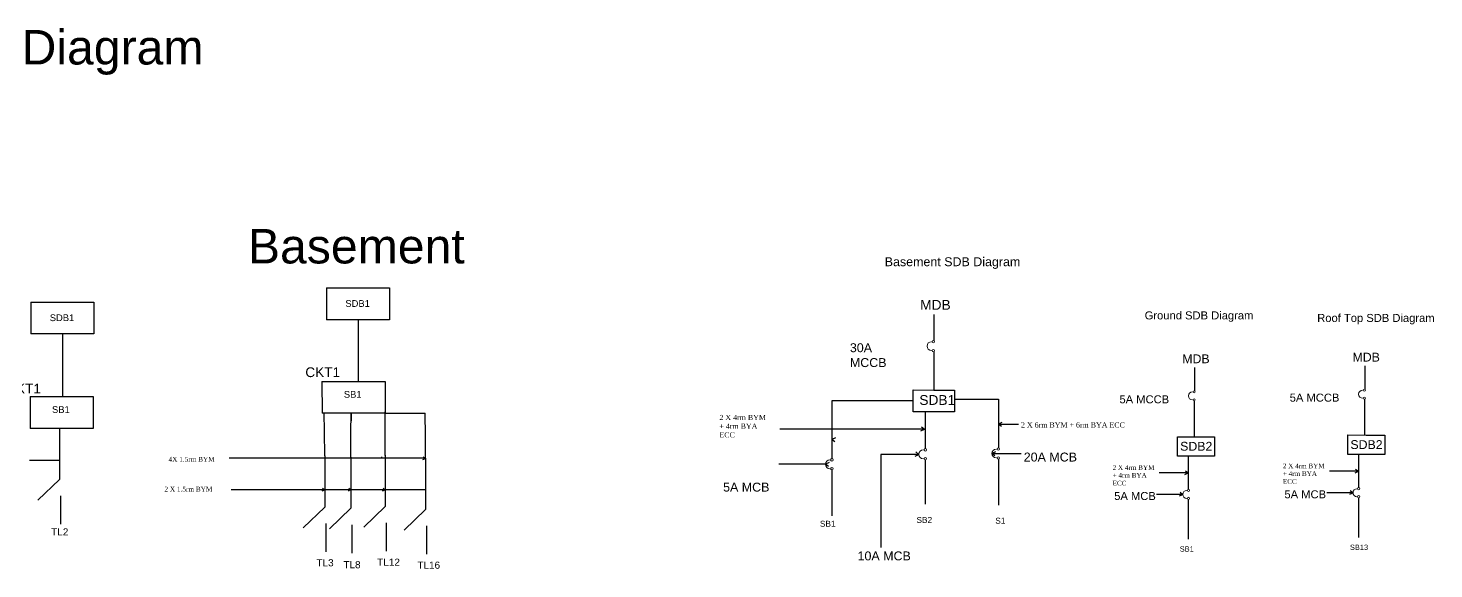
# Model space of a CAD drawing. Header units: inches. Extents: x 79 to 11386, y 236 to 3106.
# Drawn here: x 2418 to 4866, y 2166 to 3106 of the extents above; entities that cross this region are included whole.
import ezdxf

# ---------------------------------------------------------------- set-up
doc = ezdxf.new("R2010")
doc.units = ezdxf.units.IN
doc.header["$LTSCALE"] = 20
doc.header["$MEASUREMENT"] = 0
doc.linetypes.add('HIDDEN', pattern=[0.375, 0.25, -0.125])
doc.layers.add('appliances', color=180, linetype='Continuous')
doc.layers.add('Text layer', color=200, linetype='HIDDEN')
doc.layers.add('Red Box', color=1, linetype='Continuous', lineweight=5)
doc.styles.get("Standard").update_dxf_attribs({"font": 'arial.ttf', "height": 6})

msp = doc.modelspace()

# ---------------------------------------------------------------- linework, layer by layer
for p, q in [((2937.76108, 2654.11699), (3047.63147, 2654.11699)), ((2937.76108, 2654.11699), (2937.946, 2598.82507)), ((3047.63147, 2654.11699), (3047.63147, 2598.82507)), ((2423.21152, 2629.35206), (2533.08191, 2629.35206)), ((2423.21152, 2629.35206), (2423.39645, 2574.06014)), ((2533.08191, 2629.35206), (2533.08191, 2574.06014)), ((3047.63147, 2598.82507), (2937.946, 2598.82507)), ((2992.78874, 2598.82507), (2992.78874, 2491.46104)), ((3994.9664, 2608.08066), (3994.9664, 2562.67905)), ((2533.08191, 2574.06014), (2423.39645, 2574.06014)), ((2478.23918, 2574.06014), (2478.23918, 2465.10966)), ((3994.9664, 2543.16831), (3994.9664, 2476.6057)), ((4448.7646, 2515.97499), (4448.7646, 2475.20365)), ((4745.10266, 2518.89437), (4745.10266, 2478.12303)), ((2929.9681, 2491.46104), (3039.83849, 2491.46104)), ((2929.9681, 2491.46104), (2930.15302, 2436.16912)), ((3039.83849, 2491.46104), (3039.83849, 2436.16912)), ((3958.98451, 2438.67311), (3958.98451, 2476.67072)), ((3958.98451, 2476.67072), (3994.9664, 2476.6057)), ((3994.9664, 2476.6057), (4030.92412, 2476.6057)), ((4030.92412, 2476.6057), (4030.92412, 2444.37277)), ((2421.9718, 2465.10966), (2531.84218, 2465.10966)), ((2421.9718, 2465.10966), (2422.15672, 2409.81774)), ((2531.84218, 2465.10966), (2531.84218, 2409.81774)), ((3958.98451, 2457.67192), (3817.62655, 2457.67192)), ((3817.62655, 2457.67192), (3817.62655, 2423.68735)), ((4030.92412, 2460.48924), (4107.34135, 2460.48924)), ((4107.34135, 2460.48924), (4107.34135, 2442.38455)), ((4448.35551, 2457.60109), (4448.35551, 2395.44236)), ((4744.69357, 2460.52047), (4744.69357, 2398.36174)), ((3039.83849, 2436.16912), (2930.15302, 2436.16912)), ((2934.29917, 2403.92386), (2933.78057, 2437.36011)), ((2980.2327, 2402.52696), (2980.61577, 2435.7759)), ((2980.59212, 2436.16912), (2980.59212, 2422.85889)), ((3039.83849, 2436.16912), (3109.43335, 2436.16912)), ((3040.13272, 2405.18379), (3040.00583, 2438.41096)), ((3109.43335, 2433.15271), (3109.43335, 2436.16912)), ((3109.95195, 2399.71646), (3109.43335, 2433.15271)), ((3817.62655, 2423.68735), (3817.62655, 2357.38992)), ((4030.92412, 2438.67311), (3958.98451, 2438.67311)), ((3979.69087, 2438.67311), (3979.69087, 2374.66466)), ((4030.92412, 2444.37277), (4030.92412, 2438.67311)), ((4107.34135, 2442.38455), (4107.34135, 2376.08713)), ((2531.84218, 2409.81774), (2422.15672, 2409.81774)), ((2472.87173, 2410.07865), (2472.87173, 2321.05382)), ((2934.72094, 2362.09306), (2934.29917, 2403.92386)), ((2980.24701, 2360.03953), (2980.2327, 2402.52696)), ((3039.99255, 2363.02703), (3040.13272, 2405.18379)), ((3110.37372, 2357.88566), (3109.95195, 2399.71646)), ((3978.93841, 2408.51773), (3727.23748, 2408.51773)), ((4107.34135, 2417.21307), (4142.47953, 2417.21307)), ((4715.60073, 2364.29187), (4715.60073, 2398.41431)), ((4715.60073, 2398.41431), (4747.91302, 2398.35592)), ((4747.91302, 2398.35592), (4780.20361, 2398.35592)), ((4780.20361, 2398.35592), (4780.20361, 2369.41026)), ((4419.26267, 2361.37249), (4419.26267, 2395.49493)), ((4419.26267, 2395.49493), (4451.57496, 2395.43654)), ((4451.57496, 2395.43654), (4483.86554, 2395.43654)), ((4483.86554, 2395.43654), (4483.86554, 2366.49088)), ((2472.87173, 2354.2012), (2420.88923, 2354.2012)), ((3110.37372, 2357.88566), (2768.28702, 2357.88566)), ((2934.72094, 2362.09306), (2934.72094, 2273.06823)), ((2980.24701, 2360.03953), (2980.24701, 2271.0147)), ((3033.45513, 2360.45077), (3033.45513, 2360.03953)), ((3039.99255, 2363.35834), (3039.99255, 2274.33351)), ((3110.37372, 2357.88566), (3110.37372, 2268.86084)), ((3969.10394, 2364.71697), (3902.97915, 2364.71697)), ((3902.97915, 2364.71697), (3902.97915, 2202.72724)), ((3979.69087, 2355.09767), (3979.69087, 2278.34217)), ((4096.20405, 2366.34932), (4146.87496, 2366.34932)), ((4107.34135, 2356.37898), (4107.34135, 2276.33535)), ((4483.86554, 2361.37249), (4419.26267, 2361.37249)), ((4437.85729, 2361.37249), (4437.85729, 2303.89191)), ((4483.86554, 2366.49088), (4483.86554, 2361.37249)), ((4780.20361, 2364.29187), (4715.60073, 2364.29187)), ((4734.19536, 2364.29187), (4734.19536, 2306.81129)), ((4780.20361, 2369.41026), (4780.20361, 2364.29187)), ((3806.48603, 2347.53585), (3725.53485, 2347.53585)), ((3817.62655, 2337.68178), (3817.62655, 2257.63815)), ((4437.85729, 2332.6322), (4387.22237, 2332.6322)), ((4734.19536, 2335.55158), (4683.56044, 2335.55158)), ((2472.87173, 2321.05382), (2435.48729, 2285.09334)), ((3110.37372, 2303.3098), (2772.00013, 2303.3098)), ((2474.68298, 2292.46137), (2474.68298, 2243.21202)), ((4428.37319, 2295.10618), (4382.921, 2295.10618)), ((4437.85729, 2286.32046), (4437.85729, 2217.39283)), ((4724.71126, 2298.02556), (4679.25907, 2298.02556)), ((4734.19536, 2289.23983), (4734.19536, 2220.3122)), ((2934.72094, 2273.06823), (2897.3365, 2237.10776)), ((2980.24701, 2271.0147), (2942.86257, 2235.05423)), ((3039.99255, 2274.33351), (3002.60811, 2238.37303)), ((3110.37372, 2268.86084), (3072.98927, 2232.90036)), ((2936.53219, 2244.47578), (2936.53219, 2195.22643)), ((2982.05826, 2242.42225), (2982.05826, 2193.1729)), ((3041.8038, 2245.74106), (3041.8038, 2196.49171)), ((3112.18497, 2240.26839), (3112.18497, 2191.01904))]:
    msp.add_line(p, q)
at = {"layer": 'appliances'}
for p, q in [((3040.13235, 2405.07246), (3040.12285, 2405.06801)), ((3040.13231, 2405.0606), (3040.12285, 2405.06801)), ((3972.64229, 2405.56843), (3978.93841, 2408.51773)), ((3973.61304, 2412.68702), (3978.93841, 2408.51773)), ((4113.63747, 2420.14053), (4107.34135, 2417.19122)), ((4112.66672, 2413.02193), (4107.34135, 2417.19122)), ((3823.92267, 2393.51389), (3817.62655, 2390.56458)), ((3822.95192, 2386.39529), (3817.62655, 2390.56458)), ((3105.65393, 2355.63379), (3109.96228, 2357.65196)), ((3106.3182, 2360.50495), (3109.96228, 2357.65196)), ((3812.78537, 2350.60142), (3806.48925, 2347.65211)), ((3962.80782, 2361.76766), (3969.10394, 2364.71697)), ((3963.77858, 2368.88626), (3969.10394, 2364.71697)), ((4102.50017, 2369.29863), (4096.20405, 2366.34932)), ((4101.52942, 2362.18003), (4096.20405, 2366.34932)), ((3811.81462, 2343.48282), (3806.48925, 2347.65211)), ((4432.05747, 2329.90873), (4437.71149, 2332.55725)), ((4432.92922, 2336.30134), (4437.71149, 2332.55725)), ((4728.39554, 2332.82811), (4734.04955, 2335.47663)), ((4729.26729, 2339.22072), (4734.04955, 2335.47663)), ((2930.42016, 2301.23991), (2934.72851, 2303.25808)), ((2931.08443, 2306.11107), (2934.72851, 2303.25808)), ((2975.91354, 2301.34673), (2980.22189, 2303.3649)), ((2976.57782, 2306.21789), (2980.22189, 2303.3649)), ((3035.60559, 2301.24332), (3039.91394, 2303.26149)), ((3036.26987, 2306.11448), (3039.91394, 2303.26149)), ((4719.93653, 2301.81947), (4724.71879, 2298.07539)), ((4422.72671, 2292.50748), (4428.38073, 2295.15601)), ((4423.59847, 2298.90009), (4428.38073, 2295.15601)), ((4719.06478, 2295.42686), (4724.71879, 2298.07539))]:
    msp.add_line(p, q, dxfattribs=at)
at = {"layer": 'Red Box', "color": 7}
for centre, radius in [((3994.32524, 2560.65204), 2.126), ((3994.32524, 2545.19532), 2.126), ((4448.18882, 2473.38336), 1.90918), ((4744.52689, 2476.30274), 1.90918), ((4448.18882, 2459.50298), 1.90918), ((4744.52689, 2462.42236), 1.90918), ((3980.23521, 2372.60952), 2.126), ((4107.30636, 2373.96141), 2.126), ((3817.59156, 2355.26421), 2.126), ((3980.23521, 2357.1528), 2.126), ((4107.30636, 2358.50469), 2.126), ((3817.59156, 2339.80749), 2.126), ((4438.34613, 2302.04637), 1.90918), ((4734.68419, 2304.96575), 1.90918), ((4438.34613, 2288.166), 1.90918), ((4734.68419, 2291.08537), 1.90918)]:
    msp.add_circle(centre, radius, dxfattribs=at)
for centre, radius in [((3990.94807, 2552.92368), 7.72836), ((4445.15608, 2466.44317), 6.94019), ((4741.49414, 2469.36255), 6.94019), ((4103.92919, 2366.23305), 7.72836), ((3814.21439, 2347.53585), 7.72836), ((3976.85805, 2364.88116), 7.72836), ((4435.31338, 2295.10618), 6.94019), ((4731.65145, 2298.02556), 6.94019)]:
    msp.add_arc(centre, radius, 90, 270, dxfattribs=at)

# ---------------------------------------------------------------- texts
at = {"attachment_point": 1}
for s, width, gutter_width, heights, insert, char_height in [('Emergency switch Board connection Diagram', 16215.2340727, 300.06394, [0], (1027.89736, 3102.61233), 60.0127884), ('Basement', 16215.2340727, 300.06394, [0], (2801.09782, 2756.7188), 60.012788), ('Basement SDB Diagram ', 728.8091745, 19.38797, [20.33489], (3909.55303, 2707.41067), 15.5103759), ('Ground SDB Diagram', 654.4819156, 17.4107, [0], (4362.05777, 2613.33081), 13.9285575), ('Roof Top SDB Diagram', 654.4819156, 17.4107, [0], (4662.42499, 2608.90732), 13.9285575), ('30A MCCB', 96.3465137, 19.38797, [0], (3848.91797, 2557.89959), 15.510376), ('5A MCCB', 86.52066, 17.4107, [0], (4318.19125, 2467.41399), 13.928558), ('5A MCCB', 86.52066, 17.4107, [0], (4614.52931, 2470.33337), 13.928558), ('{\\fTimes New Roman|b0|i0|c0|p18;\\H1.16667x;2 X 4rm BYM + 4rm BYA ECC}', 90.6412357, 19.38797, [0], (3621.82781, 2433.37169), 7.7551879), ('20A MCB', 96.3465137, 19.38797, [0], (4151.55878, 2367.82571), 15.510376), ('{\\fTimes New Roman|b0|i0|c0|p18;\\H1.16667x;2 X 4rm BYM + 4rm BYA ECC}', 81.3972321, 17.4107, [0], (4306.28648, 2345.86035), 6.9642788), ('{\\fTimes New Roman|b0|i0|c0|p18;\\H1.16667x;2 X 4rm BYM + 4rm BYA ECC}', 81.3972321, 17.4107, [0], (4602.62455, 2348.77972), 6.9642788), ('5A MCB', 96.3465137, 19.38797, [0], (3628.24052, 2315.521), 15.510376), ('5A MCB', 86.52066, 17.4107, [0], (4605.36491, 2302.24417), 13.928558), ('5A MCB', 86.52066, 17.4107, [0], (4309.02684, 2299.32479), 13.928558), ('10A MCB', 96.3465137, 19.38797, [0], (3862.30346, 2195.91876), 15.510376)]:
    msp.add_mtext_dynamic_manual_height_columns(s, width=width, gutter_width=gutter_width, heights=heights, dxfattribs=dict(at, insert=insert, char_height=char_height))
at = {"layer": 'appliances', "insert": (4146.74495, 2420.37467), "char_height": 7.7551879, "attachment_point": 1}
msp.add_mtext_dynamic_manual_height_columns('{\\fTimes New Roman|b0|i0|c0|p18;\\H1.16667x;\\C0;2 X 6rm BYM + 6rm BYA ECC}', width=202.6612477, gutter_width=19.38797, heights=[0], dxfattribs=at)
at = {"layer": 'Text layer', "attachment_point": 1}
for s, width, gutter_width, insert, char_height in [('SDB1', 347.0324465, 58.47841, (2970.71533, 2632.86631), 11.695682), ('MDB', 507.1453445, 85.45902, (3971.31652, 2633.19978), 17.091804), ('SDB1', 347.0324465, 58.47841, (2456.16577, 2608.10138), 11.695682), ('MDB', 455.4243665, 76.74352, (4427.52664, 2538.53235), 15.348704), ('MDB', 455.4243665, 76.74352, (4723.8647, 2541.45173), 15.348704), ('CKT1', 396.5918282, 84.67678, (2901.05862, 2516.01823), 16.935356), ('CKT1', 396.5918282, 84.67678, (2380.37478, 2487.50119), 16.935356), ('SB1', 347.0324465, 58.47841, (2968.03618, 2474.86287), 11.695682), ('SB1', 347.0324465, 58.47841, (2460.03987, 2448.5115), 11.695682), ('SDB1', 507.1453445, 85.45902, (3969.83029, 2467.8063), 17.091804), ('SDB2', 455.4243665, 76.74352, (4423.84256, 2386.47586), 15.348704), ('SDB2', 455.4243665, 76.74352, (4720.18062, 2389.39524), 15.348704), ('{\\fTimes New Roman|b0|i0|c0|p18;\\H1.16667x;\\C0;4X 1.5rm BYM}', 110.1799704, 13.26692, (2662.96341, 2360.39122), 7.0756885), ('{\\fTimes New Roman|b0|i0|c0|p18;\\H1.16667x;\\C0;2 X 1.5rm BYM}', 222.0549105, 13.26692, (2655.82247, 2308.40814), 7.0756885), ('SB2', 57.2266731, 19.38797, (3964.83154, 2255.85121), 10.340251), ('S1', 57.2266731, 19.38797, (4101.9568, 2254.52098), 10.340251), ('TL2', 185.7028183, 62.11545, (2458.62838, 2236.09868), 12.42309), ('SB1', 57.2266731, 19.38797, (3796.73142, 2249.27014), 10.340251), ('SB1', 51.3904379, 17.4107, (4423.02281, 2204.84222), 9.285705), ('SB13', 51.3904379, 17.4107, (4719.36087, 2207.7616), 9.285705), ('TL3', 185.7028183, 62.11545, (2920.39809, 2182.46569), 12.42309), ('TL8', 185.7028183, 62.11545, (2967.26122, 2179.09414), 12.42309), ('TL12', 185.7028183, 62.11545, (3026.1308, 2183.44764), 12.42309), ('TL16', 185.7028183, 62.11545, (3096.05086, 2178.25829), 12.42309)]:
    msp.add_mtext_dynamic_manual_height_columns(s, width=width, gutter_width=gutter_width, heights=[0], dxfattribs=dict(at, insert=insert, char_height=char_height))

doc.saveas('drawing.dxf')
